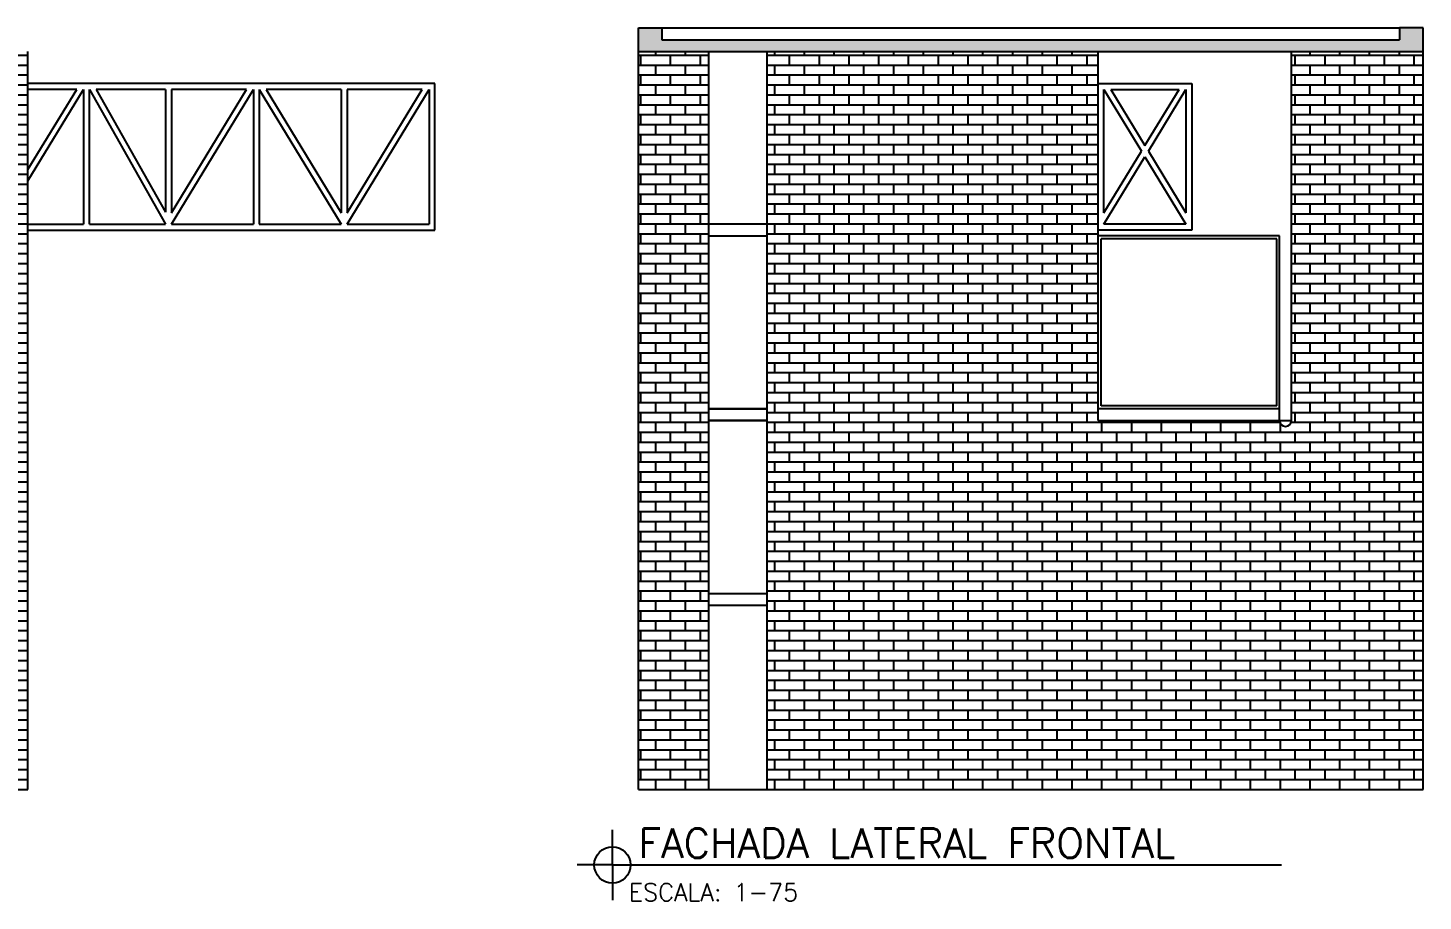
# Model space of a CAD drawing. Header units: millimetres. Extents: x 4 to 107, y -19 to 38.
# Drawn here: x 83.51 to 107.34, y 23.33 to 38.23 of the extents above; entities that cross this region are included whole.
import ezdxf

# ---------------------------------------------------------------- set-up
doc = ezdxf.new("R2010")
doc.units = ezdxf.units.MM
for name, color, linetype in [('ALVENARIA', 4, 'Continuous'), ('CAIXILHOS', 1, 'Continuous'), ('CORTE', 4, 'Continuous'), ('HACHURA', 253, 'Continuous'), ('TEXTOS', 2, 'Continuous')]:
    doc.layers.add(name, color=color, linetype=linetype)
doc.styles.add('Simples padrao', font='simplex.shx', dxfattribs={"height": 0.025})

msp = doc.modelspace()

# ---------------------------------------------------------------- hatches: boundary and pattern name
at = {"layer": 'HACHURA', "ltscale": 0.025}
h = msp.add_hatch(color=256, dxfattribs=at)
h.dxf.hatch_style = 1
h.paths.add_polyline_path([(107.339, 38.23), (106.939, 38.23), (106.939, 38.03), (94.339, 38.03), (94.339, 38.23), (93.939, 38.23), (93.939, 37.83), (107.339, 37.83)])
h = msp.add_hatch(dxfattribs=at)
h.set_pattern_fill('AR-BRSTD', color=256, scale=0.0025)
h.paths.add_polyline_path([(81.31, 37.83), (75.66, 37.83), (75.66, 34.88), (72.56, 34.88, -1), (72.31, 34.88), (72.31, 37.83), (70.11, 37.83), (70.11, 25.23), (81.31, 25.23)])
h.paths.add_polyline_path([(83.51, 37.83), (82.31, 37.83), (82.31, 25.23), (83.51, 25.23)])
h = msp.add_hatch(dxfattribs=at)
h.set_pattern_fill('AR-BRSTD', color=256, scale=0.0025)
h.paths.add_polyline_path([(101.789, 37.83), (96.139, 37.83), (96.139, 25.23), (101.789, 25.23)])
h.paths.add_polyline_path([(95.139, 37.83), (93.939, 37.83), (93.939, 25.23), (95.139, 25.23)])
h.paths.add_polyline_path([(107.339, 37.83), (105.089, 37.83), (105.089, 31.53, -1), (104.889, 31.53), (101.789, 31.53), (101.789, 25.23), (107.339, 25.23)])

# ---------------------------------------------------------------- linework, layer by layer
at = {"layer": 'ALVENARIA', "ltscale": 0.025}
for p, q in [((93.939, 37.83), (93.939, 38.23)), ((93.939, 38.23), (94.339, 38.23)), ((94.339, 38.23), (94.339, 38.03)), ((107.339, 38.23), (106.939, 38.23)), ((106.939, 38.23), (106.939, 38.03)), ((107.339, 37.83), (107.339, 38.23)), ((94.339, 38.03), (106.939, 38.03)), ((83.51, 25.23), (83.51, 37.83)), ((93.939, 25.23), (93.939, 37.83)), ((93.939, 37.83), (107.339, 37.83)), ((95.139, 25.23), (95.139, 37.83)), ((96.139, 25.23), (96.139, 37.83)), ((101.789, 31.53), (101.789, 37.83)), ((105.089, 31.53), (105.089, 37.83)), ((107.339, 25.23), (107.339, 37.83)), ((104.889, 34.68), (101.789, 34.68)), ((104.889, 31.53), (104.889, 34.68)), ((104.889, 31.73), (101.789, 31.73)), ((101.789, 31.53), (105.089, 31.53)), ((70.11, 25.23), (83.51, 25.23)), ((93.939, 25.23), (107.339, 25.23))]:
    msp.add_line(p, q, dxfattribs=at)
at = {"layer": 'ALVENARIA', "color": 1, "ltscale": 0.025}
msp.add_line((94.339, 38.23), (106.939, 38.23), dxfattribs=at)
at = {"layer": 'ALVENARIA', "ltscale": 0.025}
msp.add_arc((104.989, 31.53), 0.1, 180, 0, dxfattribs=at)
at = {"layer": 'CAIXILHOS', "color": 3, "ltscale": 0.025}
for p, q in [((101.789, 34.78), (101.789, 37.28)), ((101.789, 37.28), (103.389, 37.28)), ((101.889, 35.073), (101.889, 37.18)), ((101.889, 37.18), (102.531, 36.127)), ((102.006, 37.18), (103.172, 37.18)), ((102.006, 37.18), (102.589, 36.223)), ((102.589, 36.223), (103.172, 37.18)), ((102.648, 36.127), (103.289, 37.18)), ((103.289, 37.18), (103.289, 35.073)), ((103.389, 37.28), (103.389, 34.78)), ((101.889, 35.073), (102.531, 36.127)), ((101.889, 34.88), (102.589, 36.03)), ((102.589, 36.03), (103.289, 34.88)), ((102.648, 36.127), (103.289, 35.073)), ((103.289, 34.88), (101.889, 34.88)), ((103.389, 34.78), (101.789, 34.78))]:
    msp.add_line(p, q, dxfattribs=at)
at = {"layer": 'CAIXILHOS', "ltscale": 0.025}
for p, q in [((96.139, 34.88), (95.139, 34.88)), ((95.139, 34.68), (96.139, 34.68)), ((104.839, 34.63), (101.839, 34.63)), ((101.839, 31.78), (101.839, 34.63)), ((104.839, 31.78), (104.839, 34.63)), ((95.139, 31.73), (96.139, 31.73)), ((96.139, 31.73), (95.139, 31.73)), ((104.839, 31.78), (101.839, 31.78)), ((96.139, 31.53), (95.139, 31.53)), ((95.139, 31.53), (96.139, 31.53)), ((95.139, 28.58), (96.139, 28.58)), ((95.139, 28.58), (96.139, 28.58)), ((95.139, 28.38), (96.139, 28.38)), ((95.139, 28.38), (96.139, 28.38))]:
    msp.add_line(p, q, dxfattribs=at)
at = {"layer": 'CORTE', "color": 3, "ltscale": 0.025}
for p, q in [((84.462, 37.28), (83.51, 37.28)), ((84.343, 37.18), (83.51, 37.18)), ((83.51, 35.62), (84.46, 37.18)), ((83.51, 35.812), (84.343, 37.18)), ((84.46, 37.18), (84.46, 34.88)), ((90.462, 37.28), (84.462, 37.28)), ((84.562, 37.18), (85.862, 34.88)), ((84.562, 34.88), (84.562, 37.18)), ((85.862, 37.18), (84.677, 37.18)), ((84.677, 37.18), (85.862, 35.084)), ((85.862, 37.18), (85.862, 35.084)), ((87.245, 37.18), (85.962, 37.18)), ((85.962, 37.18), (85.962, 35.073)), ((85.962, 34.88), (87.362, 37.18)), ((85.962, 35.073), (87.245, 37.18)), ((87.362, 37.18), (87.362, 34.88)), ((87.462, 37.18), (87.462, 34.88)), ((87.462, 37.18), (88.862, 34.88)), ((88.862, 37.18), (87.579, 37.18)), ((87.579, 37.18), (88.862, 35.073)), ((88.862, 37.18), (88.862, 35.073)), ((88.962, 37.18), (88.962, 35.073)), ((90.245, 37.18), (88.962, 37.18)), ((88.962, 34.88), (90.362, 37.18)), ((88.962, 35.073), (90.245, 37.18)), ((90.362, 37.18), (90.362, 34.88)), ((90.462, 34.78), (90.462, 37.28)), ((83.51, 34.88), (84.46, 34.88)), ((84.562, 34.88), (85.862, 34.88)), ((85.962, 34.88), (87.362, 34.88)), ((87.462, 34.88), (88.862, 34.88)), ((88.962, 34.88), (90.362, 34.88)), ((83.51, 34.78), (84.462, 34.78)), ((84.462, 34.78), (90.462, 34.78))]:
    msp.add_line(p, q, dxfattribs=at)
at = {"layer": 'TEXTOS'}
for q in [(93.494, 24.546), (92.894, 23.946), (93.494, 23.346), (104.92, 23.946)]:
    msp.add_line((93.494, 23.946), q, dxfattribs=at)
msp.add_circle((93.494, 23.946), 0.311, dxfattribs=at)

# ---------------------------------------------------------------- texts
at = {"layer": 'TEXTOS', "attachment_point": 1, "style": 'Simples padrao'}
for s, width, heights, insert, char_height in [('FACHADA LATERAL FRONTAL', 12.38163, [0.5], (93.939, 24.566), 0.5), ('ESCALA: 1-75', 5.45919, [0], (93.774, 23.629), 0.3)]:
    msp.add_mtext_dynamic_manual_height_columns(s, width=width, gutter_width=0.125, heights=heights, dxfattribs=dict(at, insert=insert, char_height=char_height))

doc.saveas('drawing.dxf')
